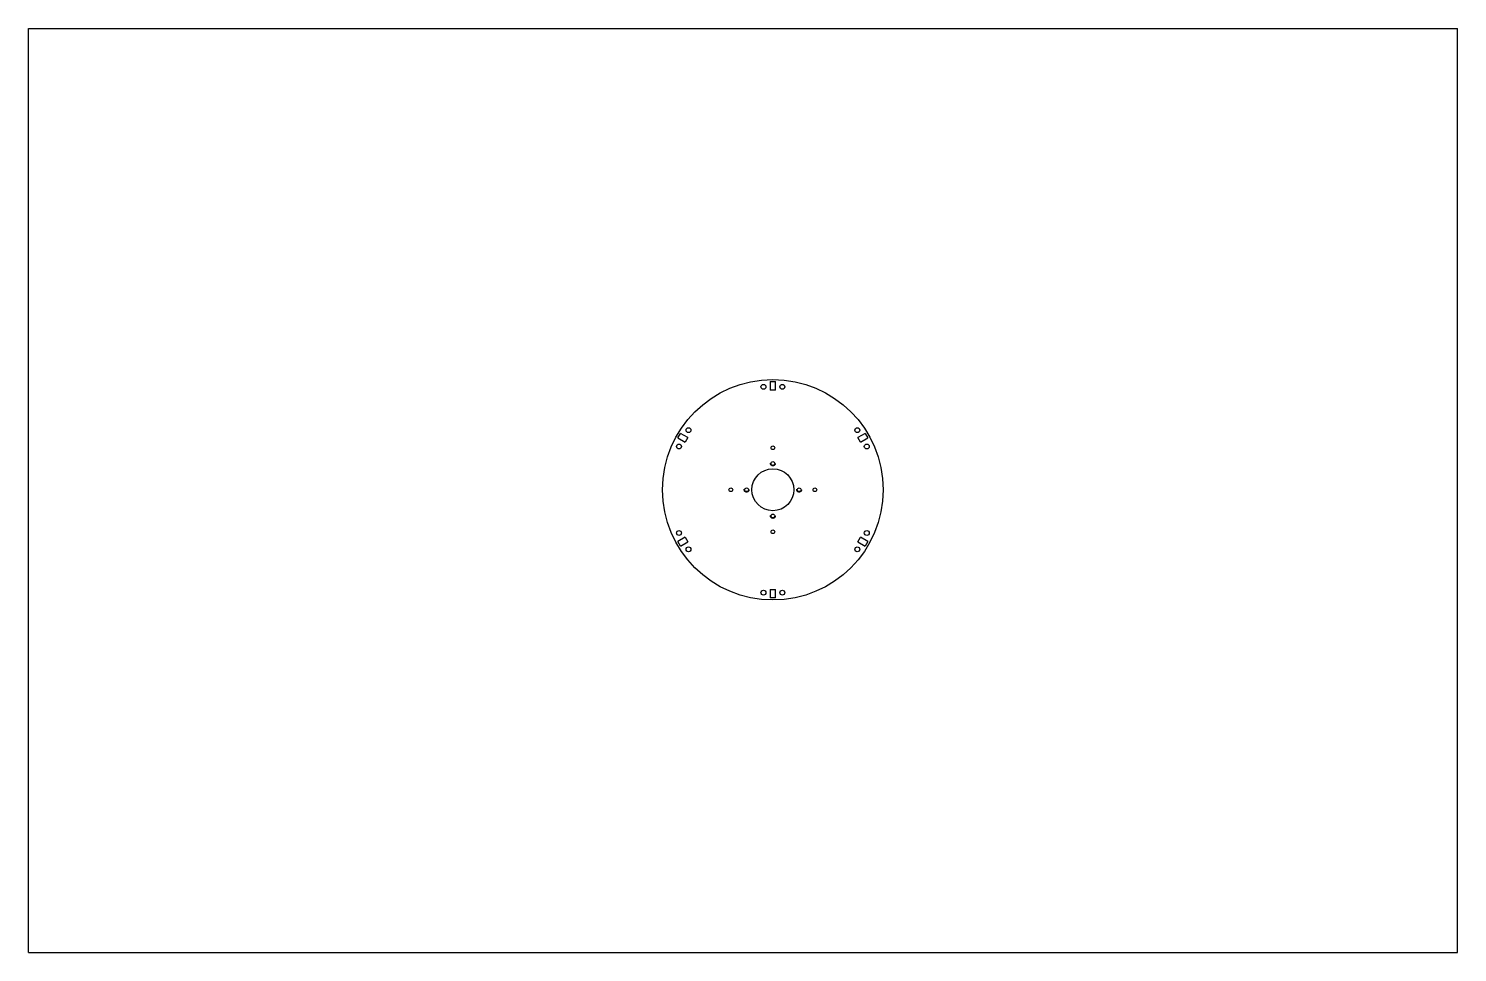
# Model space of a CAD drawing. Header units: inches. Extents: x 0 to 34, y 0 to 22.
import ezdxf

# ---------------------------------------------------------------- set-up
doc = ezdxf.new("R2010")
doc.units = ezdxf.units.IN
doc.header["$LTSCALE"] = 1.87
doc.header["$MEASUREMENT"] = 0
doc.linetypes.add('HIDDEN', pattern=[0.2, 0.1, -0.1])
doc.layers.get('0').update_dxf_attribs({"linetype": 'CONTINUOUS'})
doc.layers.add('02___PRT_ALL_AXES', color=7, linetype='CONTINUOUS')
doc.layers.add('DEFAULT_2', color=8, linetype='HIDDEN')

msp = doc.modelspace()

# ---------------------------------------------------------------- linework, layer by layer
at = {"color": 7, "linetype": 'CONTINUOUS'}
for p, q in [((0, 0), (0, 22)), ((0, 22), (34, 22)), ((34, 0), (34, 22)), ((17.648, 13.593), (17.648, 13.393)), ((17.648, 13.593), (17.774, 13.593)), ((17.774, 13.393), (17.648, 13.393)), ((17.774, 13.393), (17.774, 13.593)), ((15.449, 12.251), (15.512, 12.36)), ((15.449, 12.251), (15.623, 12.151)), ((15.686, 12.26), (15.512, 12.36)), ((15.686, 12.26), (15.623, 12.151)), ((19.909, 12.36), (19.736, 12.26)), ((19.799, 12.151), (19.736, 12.26)), ((19.799, 12.151), (19.972, 12.251)), ((19.909, 12.36), (19.972, 12.251)), ((15.623, 9.885), (15.449, 9.785)), ((15.623, 9.885), (15.686, 9.776)), ((19.736, 9.776), (19.799, 9.885)), ((19.972, 9.785), (19.799, 9.885)), ((15.512, 9.676), (15.449, 9.785)), ((15.512, 9.676), (15.686, 9.776)), ((19.736, 9.776), (19.909, 9.676)), ((19.972, 9.785), (19.909, 9.676)), ((17.648, 8.643), (17.774, 8.643)), ((17.648, 8.643), (17.648, 8.443)), ((17.774, 8.443), (17.774, 8.643)), ((17.774, 8.443), (17.648, 8.443)), ((0, 0), (34, 0))]:
    msp.add_line(p, q, dxfattribs=at)
msp.add_circle((17.711, 11.018), 0.5, dxfattribs=at)
at = {"layer": '02___PRT_ALL_AXES', "color": 7, "linetype": 'CONTINUOUS'}
for centre, radius in [((17.711, 11.018), 2.625), ((17.486, 13.468), 0.058), ((17.936, 13.468), 0.058), ((15.702, 12.438), 0.058), ((19.72, 12.438), 0.058), ((15.477, 12.048), 0.058), ((17.711, 12.018), 0.0445), ((19.945, 12.048), 0.058), ((17.711, 11.643), 0.0445), ((16.711, 11.018), 0.0445), ((17.086, 11.018), 0.0445), ((18.336, 11.018), 0.0445), ((18.711, 11.018), 0.0445), ((17.711, 10.393), 0.0445), ((15.477, 9.988), 0.058), ((17.711, 10.018), 0.0445), ((19.945, 9.988), 0.058), ((15.702, 9.598), 0.058), ((19.72, 9.598), 0.058), ((17.486, 8.568), 0.058), ((17.936, 8.568), 0.058)]:
    msp.add_circle(centre, radius, dxfattribs=at)
at = {"layer": 'DEFAULT_2', "color": 8, "linetype": 'HIDDEN'}
for centre in [(17.711, 11.643), (17.086, 11.018), (18.336, 11.018), (17.711, 10.393)]:
    msp.add_circle(centre, 0.056, dxfattribs=at)

doc.saveas('drawing.dxf')
